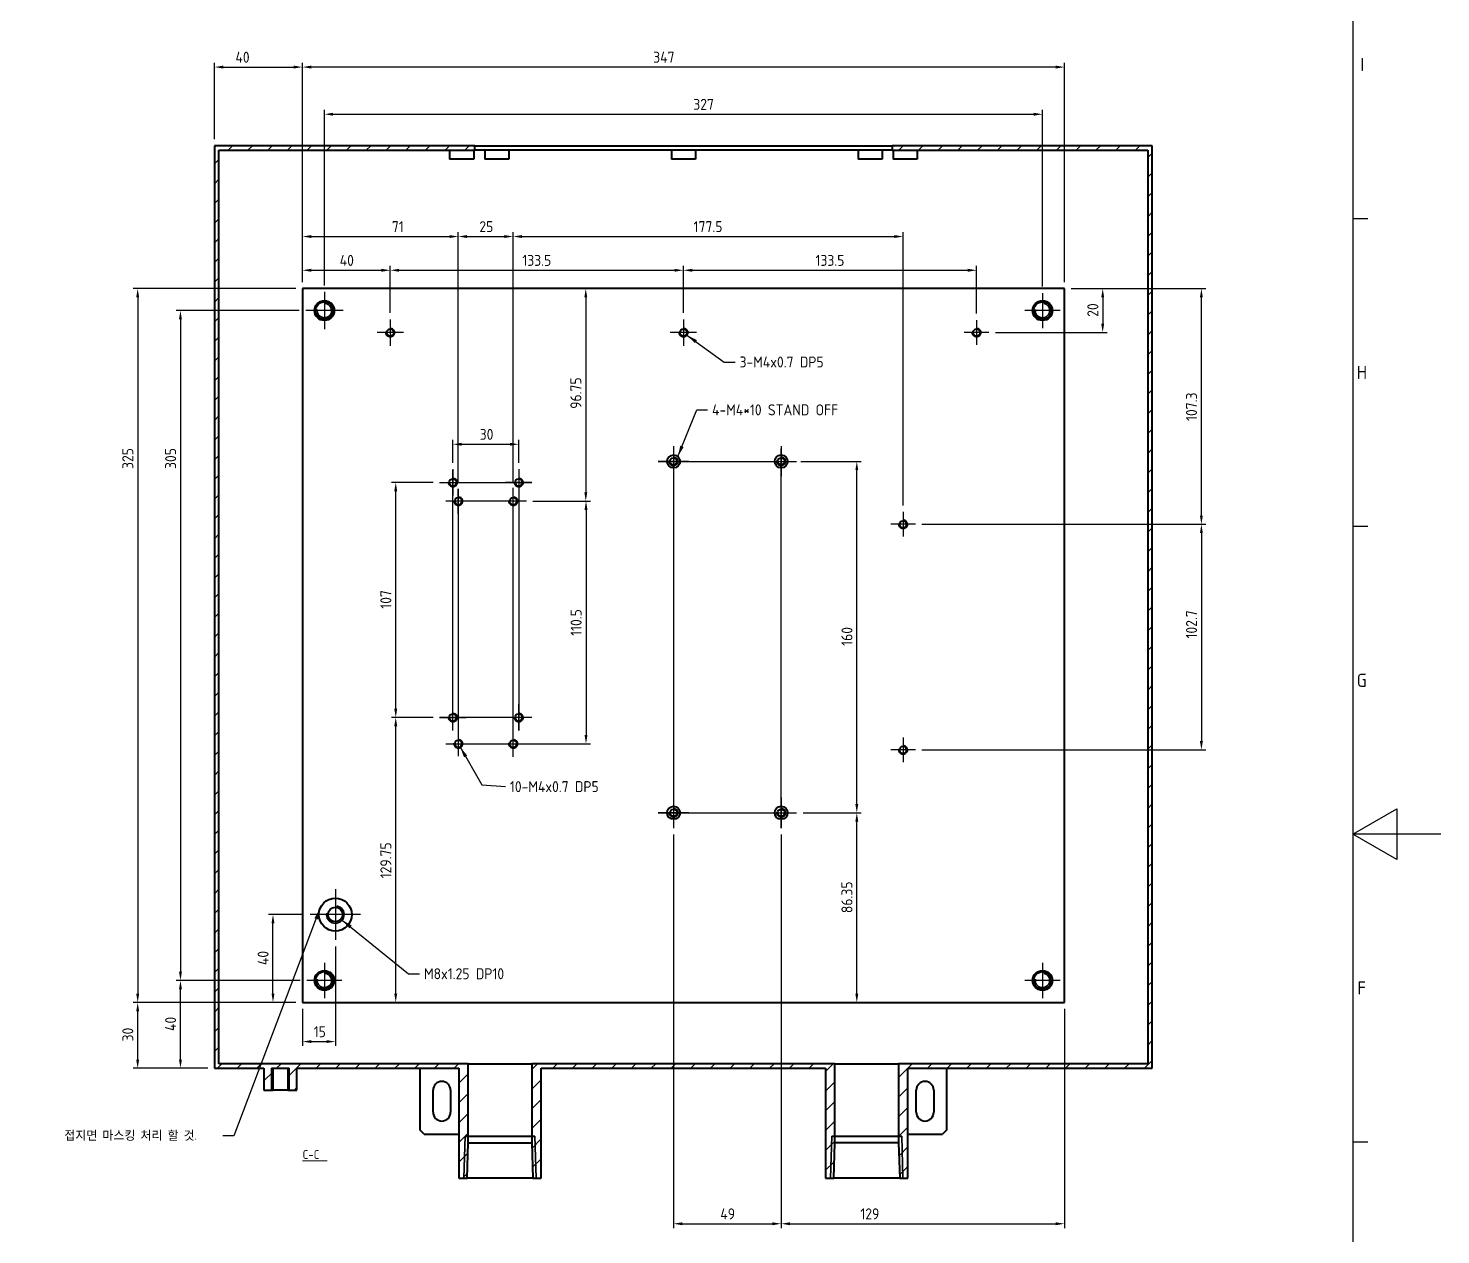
# Model space of a CAD drawing. Header units: millimetres. Extents: x 0 to 2378, y 0 to 1682.
# Drawn here: x 1735 to 2378, y 659 to 1208 of the extents above; entities that cross this region are included whole.
import ezdxf

# ---------------------------------------------------------------- set-up
doc = ezdxf.new("R2010")
doc.units = ezdxf.units.MM
doc.header["$LTSCALE"] = 2
doc.linetypes.add('CHAIN', pattern=[0.7087, 0.4724, -0.0591, 0.1181, -0.0591])
doc.layers.get('0').update_dxf_attribs({"color": 3, "lineweight": 25, "true_color": 0x00ff00})
for name, color, linetype, lineweight, true_color in [('가시적인 것(ISO)', 3, 'Continuous', 40, 0x00ff00), ('가시적인 좁은 것(ISO)', 3, 'Continuous', 35, 0x00ff00), ('기호(ISO)', 5, 'Continuous', 25, 0x0000ff), ('중심 표식(ISO)', 1, 'Continuous', 25, 0xff0000), ('중심선(ISO)', 1, 'Continuous', 25, 0xff0000), ('치수(ISO)', 2, 'Continuous', 25, 0xffff00)]:
    doc.layers.add(name, color=color, linetype=linetype, lineweight=lineweight, true_color=true_color)
doc.layers.add('경계(ISO)', color=7, linetype='Continuous', lineweight=25)
doc.layers.add('해치(ISO)', color=7, linetype='Continuous', lineweight=18)
doc.styles.add('문자 텍스트_PSTEK_POSCO', font='isocp.shx')
doc.styles.add('치수 텍스트_PSTEK_POSCO', font='isocp.shx')
doc.styles.add('텍스트 스타일512', font='isocp.shx')
doc.dimstyles.new('치수_PSTEK_POSCO', dxfattribs={"dimscale": 2, "dimtxt": 2.5, "dimasz": 2, "dimexe": 1, "dimexo": 1.5, "dimgap": 1, "dimtad": 1, "dimrnd": 1e-08, "dimdsep": 46, "dimtxsty": '치수 텍스트_PSTEK_POSCO', "dimcen": 0.09, "dimdle": 10, "dimclrd": 7, "dimclre": 7, "dimclrt": 2, "dimadec": 1, "dimazin": 2, "dimtfac": 1, "dimtmove": 0, "dimatfit": 3, "dimfxl": 1, "dimtolj": 1, "dimlwd": -1, "dimlwe": -1, "dimarcsym": 0})
doc.dimstyles.new('치수_PSTEK_POSCO$7', dxfattribs={"dimscale": 2, "dimtxt": 2.5, "dimasz": 2.5, "dimexe": 1, "dimexo": 1.5, "dimgap": 1, "dimtad": 1, "dimrnd": 1e-08, "dimdsep": 46, "dimtxsty": '치수 텍스트_PSTEK_POSCO', "dimcen": 0.09, "dimdle": 10, "dimclrd": 7, "dimclre": 7, "dimclrt": 2, "dimadec": 1, "dimazin": 2, "dimtfac": 1, "dimtmove": 0, "dimatfit": 3, "dimfxl": 1, "dimtolj": 1, "dimlwd": -1, "dimlwe": -1, "dimarcsym": 0})

# ---------------------------------------------------------------- blocks, each defined once
blk = doc.blocks.new('경계 Default Border')
at = {"layer": '경계(ISO)'}
for p, q in [((1169, 560.67), (1172.4, 560.67)), ((1169, 490.58), (1172.4, 490.58)), ((1169, 350.42), (1172.4, 350.42))]:
    blk.add_line(p, q, dxfattribs=at)
at = {"layer": '경계(ISO)', "flags": 128}
for points in [[(20, 20), (20, 821), (1169, 821), (1169, 20), (20, 20)], [(1189, 420.5), (1169, 420.5), (1179, 426.27), (1179, 414.73), (1169, 420.5)]]:
    blk.add_lwpolyline(points, dxfattribs=at)
at = {"layer": '경계(ISO)', "color": 2, "true_color": 0xffff00, "char_height": 3, "attachment_point": 7, "style": '문자 텍스트_PSTEK_POSCO'}
for s, insert in [('I', (1170.71, 594.21)), ('H', (1169.88, 524.12)), ('G', (1169.88, 454.01)), ('F', (1170.04, 383.96))]:
    blk.add_mtext(s, dxfattribs=dict(at, insert=insert))
blk = doc.blocks.new('*D28')
at = {"layer": 'Defpoints', "color": 0, "transparency": 16777216}
for p in [(1861.15, 1079.36), (1804.13, 774.36), (1861.65, 774.36)]:
    blk.add_point(p, dxfattribs=at)
at = {"layer": '치수(ISO)', "color": 7, "transparency": 16777216}
for p, q in [((1858.15, 1079.36), (1802.13, 1079.36)), ((1804.13, 1075.36), (1804.13, 778.36)), ((1858.65, 774.36), (1802.13, 774.36))]:
    blk.add_line(p, q, dxfattribs=at)
for points in [[(1803.46, 1075.36), (1804.79, 1075.36), (1804.13, 1079.36)], [(1803.46, 778.36), (1804.79, 778.36), (1804.13, 774.36)]]:
    blk.add_solid(points, dxfattribs=at)
at = {"layer": '치수(ISO)', "color": 2, "transparency": 16777216, "insert": (1799.63, 1007.26), "char_height": 5, "attachment_point": 4, "rotation": 90, "style": '치수 텍스트_PSTEK_POSCO'}
blk.add_mtext('\\A1;305', dxfattribs=at)
blk = doc.blocks.new('*D29')
at = {"layer": 'Defpoints', "color": 0, "transparency": 16777216}
for p in [(1859.65, 1089.36), (1784.65, 764.36), (1859.65, 764.36)]:
    blk.add_point(p, dxfattribs=at)
at = {"layer": '치수(ISO)', "color": 7, "transparency": 16777216}
for p, q in [((1856.65, 1089.36), (1782.65, 1089.36)), ((1784.65, 1085.36), (1784.65, 768.36)), ((1856.65, 764.36), (1782.65, 764.36))]:
    blk.add_line(p, q, dxfattribs=at)
for points in [[(1783.98, 1085.36), (1785.32, 1085.36), (1784.65, 1089.36)], [(1783.98, 768.36), (1785.32, 768.36), (1784.65, 764.36)]]:
    blk.add_solid(points, dxfattribs=at)
at = {"layer": '치수(ISO)', "color": 2, "transparency": 16777216, "insert": (1780.15, 1007.26), "char_height": 5, "attachment_point": 4, "rotation": 90, "style": '치수 텍스트_PSTEK_POSCO'}
blk.add_mtext('\\A1;325', dxfattribs=at)
blk = doc.blocks.new('*D30')
at = {"layer": 'Defpoints', "color": 0, "transparency": 16777216}
for p in [(1804.13, 774.36), (1861.65, 774.36), (1819.65, 734.36)]:
    blk.add_point(p, dxfattribs=at)
at = {"layer": '치수(ISO)', "color": 7, "transparency": 16777216}
for p, q in [((1858.65, 774.36), (1802.13, 774.36)), ((1804.13, 738.36), (1804.13, 770.36)), ((1816.65, 734.36), (1802.13, 734.36))]:
    blk.add_line(p, q, dxfattribs=at)
for points in [[(1803.46, 770.36), (1804.79, 770.36), (1804.13, 774.36)], [(1803.46, 738.36), (1804.79, 738.36), (1804.13, 734.36)]]:
    blk.add_solid(points, dxfattribs=at)
at = {"layer": '치수(ISO)', "color": 2, "transparency": 16777216, "insert": (1799.63, 751.36), "char_height": 5, "attachment_point": 4, "rotation": 90, "style": '치수 텍스트_PSTEK_POSCO'}
blk.add_mtext('\\A1;40', dxfattribs=at)
blk = doc.blocks.new('*D31')
at = {"layer": 'Defpoints', "color": 0, "transparency": 16777216}
for p in [(1784.65, 764.36), (1859.65, 764.36), (1819.65, 734.36)]:
    blk.add_point(p, dxfattribs=at)
at = {"layer": '치수(ISO)', "color": 7, "transparency": 16777216}
for p, q in [((1856.65, 764.36), (1782.65, 764.36)), ((1784.65, 738.36), (1784.65, 760.36)), ((1816.65, 734.36), (1782.65, 734.36))]:
    blk.add_line(p, q, dxfattribs=at)
for points in [[(1783.98, 760.36), (1785.32, 760.36), (1784.65, 764.36)], [(1783.98, 738.36), (1785.32, 738.36), (1784.65, 734.36)]]:
    blk.add_solid(points, dxfattribs=at)
at = {"layer": '치수(ISO)', "color": 2, "transparency": 16777216, "insert": (1780.15, 746.61), "char_height": 5, "attachment_point": 4, "rotation": 90, "style": '치수 텍스트_PSTEK_POSCO'}
blk.add_mtext('\\A1;30', dxfattribs=at)
blk = doc.blocks.new('*D32')
at = {"layer": 'Defpoints', "color": 0, "transparency": 16777216}
for p in [(2196.65, 1168.77), (1869.65, 1087.86), (2196.65, 1087.36)]:
    blk.add_point(p, dxfattribs=at)
at = {"layer": '치수(ISO)', "color": 7, "transparency": 16777216}
for p, q in [((1869.65, 1090.86), (1869.65, 1170.77)), ((2196.65, 1090.36), (2196.65, 1170.77)), ((1873.65, 1168.77), (2192.65, 1168.77))]:
    blk.add_line(p, q, dxfattribs=at)
for points in [[(1873.65, 1169.44), (1873.65, 1168.1), (1869.65, 1168.77)], [(2192.65, 1169.44), (2192.65, 1168.1), (2196.65, 1168.77)]]:
    blk.add_solid(points, dxfattribs=at)
at = {"layer": '치수(ISO)', "color": 2, "transparency": 16777216, "insert": (2037.65, 1173.27), "char_height": 5, "attachment_point": 4, "style": '치수 텍스트_PSTEK_POSCO'}
blk.add_mtext('\\A1;327', dxfattribs=at)
blk = doc.blocks.new('*D33')
at = {"layer": 'Defpoints', "color": 0, "transparency": 16777216}
for p in [(1859.65, 1190.24), (1859.65, 1089.36), (2206.65, 1089.36)]:
    blk.add_point(p, dxfattribs=at)
at = {"layer": '치수(ISO)', "color": 7, "transparency": 16777216}
for p, q in [((1859.65, 1092.36), (1859.65, 1192.24)), ((2202.65, 1190.24), (1863.65, 1190.24)), ((2206.65, 1092.36), (2206.65, 1192.24))]:
    blk.add_line(p, q, dxfattribs=at)
for points in [[(1863.65, 1190.91), (1863.65, 1189.58), (1859.65, 1190.24)], [(2202.65, 1190.91), (2202.65, 1189.58), (2206.65, 1190.24)]]:
    blk.add_solid(points, dxfattribs=at)
at = {"layer": '치수(ISO)', "color": 2, "transparency": 16777216, "insert": (2019.4, 1194.74), "char_height": 5, "attachment_point": 4, "style": '치수 텍스트_PSTEK_POSCO'}
blk.add_mtext('\\A1;347', dxfattribs=at)
blk = doc.blocks.new('*D34')
at = {"layer": 'Defpoints', "color": 0, "transparency": 16777216}
for p in [(1930.65, 1113.09), (1859.65, 1089.36), (1930.65, 998.23)]:
    blk.add_point(p, dxfattribs=at)
at = {"layer": '치수(ISO)', "color": 7, "transparency": 16777216}
for p, q in [((1859.65, 1092.36), (1859.65, 1115.09)), ((1863.65, 1113.09), (1926.65, 1113.09)), ((1930.65, 1001.23), (1930.65, 1115.09))]:
    blk.add_line(p, q, dxfattribs=at)
for points in [[(1863.65, 1113.76), (1863.65, 1112.42), (1859.65, 1113.09)], [(1926.65, 1113.76), (1926.65, 1112.42), (1930.65, 1113.09)]]:
    blk.add_solid(points, dxfattribs=at)
at = {"layer": '치수(ISO)', "color": 2, "transparency": 16777216, "insert": (1900.4, 1117.59), "char_height": 5, "attachment_point": 4, "style": '치수 텍스트_PSTEK_POSCO'}
blk.add_mtext('\\A1;71', dxfattribs=at)
blk = doc.blocks.new('*D35')
at = {"layer": 'Defpoints', "color": 0, "transparency": 16777216}
for p in [(1955.65, 1113.09), (1930.65, 998.23), (1955.65, 998.61)]:
    blk.add_point(p, dxfattribs=at)
at = {"layer": '치수(ISO)', "color": 7, "transparency": 16777216}
for p, q in [((1930.65, 1001.23), (1930.65, 1115.09)), ((1934.65, 1113.09), (1951.65, 1113.09)), ((1955.65, 1001.61), (1955.65, 1115.09))]:
    blk.add_line(p, q, dxfattribs=at)
for points in [[(1934.65, 1113.76), (1934.65, 1112.42), (1930.65, 1113.09)], [(1951.65, 1113.76), (1951.65, 1112.42), (1955.65, 1113.09)]]:
    blk.add_solid(points, dxfattribs=at)
at = {"layer": '치수(ISO)', "color": 2, "transparency": 16777216, "insert": (1940.23, 1117.59), "char_height": 5, "attachment_point": 4, "style": '치수 텍스트_PSTEK_POSCO'}
blk.add_mtext('\\A1;25', dxfattribs=at)
blk = doc.blocks.new('*D36')
at = {"layer": 'Defpoints', "color": 0, "transparency": 16777216}
for p in [(2034.26, 1089.36), (1961.65, 992.61), (1988.69, 992.61)]:
    blk.add_point(p, dxfattribs=at)
at = {"layer": '치수(ISO)', "color": 7, "transparency": 16777216}
for p, q in [((1988.69, 1085.36), (1988.69, 996.61)), ((1964.65, 992.61), (1990.69, 992.61))]:
    blk.add_line(p, q, dxfattribs=at)
for points in [[(1988.03, 1085.36), (1989.36, 1085.36), (1988.69, 1089.36)], [(1988.03, 996.61), (1989.36, 996.61), (1988.69, 992.61)]]:
    blk.add_solid(points, dxfattribs=at)
at = {"layer": '치수(ISO)', "color": 2, "transparency": 16777216, "insert": (1984.19, 1034.65), "char_height": 5, "attachment_point": 4, "rotation": 90, "style": '치수 텍스트_PSTEK_POSCO'}
blk.add_mtext('\\A1;96.75', dxfattribs=at)
blk = doc.blocks.new('*D37')
at = {"layer": 'Defpoints', "color": 0, "transparency": 16777216}
for p in [(1961.65, 992.61), (1955.65, 882.11), (1988.79, 882.11)]:
    blk.add_point(p, dxfattribs=at)
at = {"layer": '치수(ISO)', "color": 7, "transparency": 16777216}
for p, q in [((1964.65, 992.61), (1990.79, 992.61)), ((1988.79, 988.61), (1988.79, 886.11)), ((1958.65, 882.11), (1990.79, 882.11))]:
    blk.add_line(p, q, dxfattribs=at)
for points in [[(1988.12, 988.61), (1989.46, 988.61), (1988.79, 992.61)], [(1988.12, 886.11), (1989.46, 886.11), (1988.79, 882.11)]]:
    blk.add_solid(points, dxfattribs=at)
at = {"layer": '치수(ISO)', "color": 2, "transparency": 16777216, "insert": (1984.29, 931.26), "char_height": 5, "attachment_point": 4, "rotation": 90, "style": '치수 텍스트_PSTEK_POSCO'}
blk.add_mtext('\\A1;110.5', dxfattribs=at)
blk = doc.blocks.new('*D38')
at = {"layer": 'Defpoints', "color": 0, "transparency": 16777216}
for p in [(2138.77, 982.06), (2138.77, 879.36), (2269.01, 879.36)]:
    blk.add_point(p, dxfattribs=at)
at = {"layer": '치수(ISO)', "color": 7, "transparency": 16777216}
for p, q in [((2141.77, 982.06), (2271.01, 982.06)), ((2269.01, 978.06), (2269.01, 883.36)), ((2141.77, 879.36), (2271.01, 879.36))]:
    blk.add_line(p, q, dxfattribs=at)
for points in [[(2268.34, 978.06), (2269.68, 978.06), (2269.01, 982.06)], [(2268.34, 883.36), (2269.68, 883.36), (2269.01, 879.36)]]:
    blk.add_solid(points, dxfattribs=at)
at = {"layer": '치수(ISO)', "color": 2, "transparency": 16777216, "insert": (2264.51, 930.06), "char_height": 5, "attachment_point": 4, "rotation": 90, "style": '치수 텍스트_PSTEK_POSCO'}
blk.add_mtext('\\A1;102.7', dxfattribs=at)
blk = doc.blocks.new('*D39')
at = {"layer": 'Defpoints', "color": 0, "transparency": 16777216}
for p in [(2206.65, 1089.36), (2269.01, 1089.36), (2138.77, 982.06)]:
    blk.add_point(p, dxfattribs=at)
at = {"layer": '치수(ISO)', "color": 7, "transparency": 16777216}
for p, q in [((2209.65, 1089.36), (2271.01, 1089.36)), ((2269.01, 986.06), (2269.01, 1085.36)), ((2141.77, 982.06), (2271.01, 982.06))]:
    blk.add_line(p, q, dxfattribs=at)
for points in [[(2268.34, 1085.36), (2269.68, 1085.36), (2269.01, 1089.36)], [(2268.34, 986.06), (2269.68, 986.06), (2269.01, 982.06)]]:
    blk.add_solid(points, dxfattribs=at)
at = {"layer": '치수(ISO)', "color": 2, "transparency": 16777216, "insert": (2264.51, 1029.11), "char_height": 5, "attachment_point": 4, "rotation": 90, "style": '치수 텍스트_PSTEK_POSCO'}
blk.add_mtext('\\A1;107.3', dxfattribs=at)
blk = doc.blocks.new('*D40')
at = {"layer": 'Defpoints', "color": 0, "transparency": 16777216}
for p in [(2133.15, 1113.09), (1955.65, 998.61), (2133.15, 987.68)]:
    blk.add_point(p, dxfattribs=at)
at = {"layer": '치수(ISO)', "color": 7, "transparency": 16777216}
for p, q in [((1955.65, 1001.61), (1955.65, 1115.09)), ((1959.65, 1113.09), (2129.15, 1113.09)), ((2133.15, 990.68), (2133.15, 1115.09))]:
    blk.add_line(p, q, dxfattribs=at)
for points in [[(1959.65, 1113.76), (1959.65, 1112.42), (1955.65, 1113.09)], [(2129.15, 1113.76), (2129.15, 1112.42), (2133.15, 1113.09)]]:
    blk.add_solid(points, dxfattribs=at)
at = {"layer": '치수(ISO)', "color": 2, "transparency": 16777216, "insert": (2037.8, 1117.59), "char_height": 5, "attachment_point": 4, "style": '치수 텍스트_PSTEK_POSCO'}
blk.add_mtext('\\A1;177.5', dxfattribs=at)
blk = doc.blocks.new('*D41')
at = {"layer": 'Defpoints', "color": 0, "transparency": 16777216}
for p in [(1859.65, 1190.24), (1819.65, 1154.36), (1859.65, 1089.36)]:
    blk.add_point(p, dxfattribs=at)
at = {"layer": '치수(ISO)', "color": 7, "transparency": 16777216}
for p, q in [((1819.65, 1157.36), (1819.65, 1192.24)), ((1823.65, 1190.24), (1855.65, 1190.24)), ((1859.65, 1092.36), (1859.65, 1192.24))]:
    blk.add_line(p, q, dxfattribs=at)
for points in [[(1823.65, 1190.91), (1823.65, 1189.58), (1819.65, 1190.24)], [(1855.65, 1190.91), (1855.65, 1189.58), (1859.65, 1190.24)]]:
    blk.add_solid(points, dxfattribs=at)
at = {"layer": '치수(ISO)', "color": 2, "transparency": 16777216, "insert": (1829.15, 1194.74), "char_height": 5, "attachment_point": 4, "style": '치수 텍스트_PSTEK_POSCO'}
blk.add_mtext('\\A1;40', dxfattribs=at)
blk = doc.blocks.new('*D75')
at = {"layer": 'Defpoints', "color": 0, "transparency": 16777216}
for p in [(2028.65, 843.76), (2077.65, 843.76), (2077.65, 663.57)]:
    blk.add_point(p, dxfattribs=at)
at = {"layer": '치수(ISO)', "color": 7, "transparency": 16777216}
for p, q in [((2028.65, 840.76), (2028.65, 661.57)), ((2077.65, 840.76), (2077.65, 661.57)), ((2032.65, 663.57), (2073.65, 663.57))]:
    blk.add_line(p, q, dxfattribs=at)
for points in [[(2032.65, 664.24), (2032.65, 662.91), (2028.65, 663.57)], [(2073.65, 664.24), (2073.65, 662.91), (2077.65, 663.57)]]:
    blk.add_solid(points, dxfattribs=at)
at = {"layer": '치수(ISO)', "color": 2, "transparency": 16777216, "insert": (2049.97, 668.07), "char_height": 5, "attachment_point": 4, "style": '치수 텍스트_PSTEK_POSCO'}
blk.add_mtext('\\A1;49', dxfattribs=at)
blk = doc.blocks.new('*D76')
at = {"layer": 'Defpoints', "color": 0, "transparency": 16777216}
for p in [(2077.65, 843.76), (2206.65, 764.36), (2206.65, 663.57)]:
    blk.add_point(p, dxfattribs=at)
at = {"layer": '치수(ISO)', "color": 7, "transparency": 16777216}
for p, q in [((2077.65, 840.76), (2077.65, 661.57)), ((2206.65, 761.36), (2206.65, 661.57)), ((2081.65, 663.57), (2202.65, 663.57))]:
    blk.add_line(p, q, dxfattribs=at)
for points in [[(2081.65, 664.24), (2081.65, 662.91), (2077.65, 663.57)], [(2202.65, 664.24), (2202.65, 662.91), (2206.65, 663.57)]]:
    blk.add_solid(points, dxfattribs=at)
at = {"layer": '치수(ISO)', "color": 2, "transparency": 16777216, "insert": (2113.72, 668.07), "char_height": 5, "attachment_point": 4, "style": '치수 텍스트_PSTEK_POSCO'}
blk.add_mtext('\\A1;129', dxfattribs=at)
blk = doc.blocks.new('*D77')
at = {"layer": 'Defpoints', "color": 0, "transparency": 16777216}
for p in [(2084.6, 850.71), (2112.1, 850.71), (2128.15, 764.36)]:
    blk.add_point(p, dxfattribs=at)
at = {"layer": '치수(ISO)', "color": 7, "transparency": 16777216}
for p, q in [((2087.6, 850.71), (2114.1, 850.71)), ((2112.1, 768.36), (2112.1, 846.71))]:
    blk.add_line(p, q, dxfattribs=at)
for points in [[(2111.44, 846.71), (2112.77, 846.71), (2112.1, 850.71)], [(2111.44, 768.36), (2112.77, 768.36), (2112.1, 764.36)]]:
    blk.add_solid(points, dxfattribs=at)
at = {"layer": '치수(ISO)', "color": 2, "transparency": 16777216, "insert": (2107.6, 805.01), "char_height": 5, "attachment_point": 4, "rotation": 90, "style": '치수 텍스트_PSTEK_POSCO'}
blk.add_mtext('\\A1;86.35', dxfattribs=at)
blk = doc.blocks.new('*D78')
at = {"layer": 'Defpoints', "color": 0, "transparency": 16777216}
for p in [(2083.65, 1010.71), (2112.1, 1010.71), (2084.6, 850.71)]:
    blk.add_point(p, dxfattribs=at)
at = {"layer": '치수(ISO)', "color": 7, "transparency": 16777216}
for p, q in [((2086.65, 1010.71), (2114.1, 1010.71)), ((2112.1, 854.71), (2112.1, 1006.71)), ((2087.6, 850.71), (2114.1, 850.71))]:
    blk.add_line(p, q, dxfattribs=at)
for points in [[(2111.44, 1006.71), (2112.77, 1006.71), (2112.1, 1010.71)], [(2111.44, 854.71), (2112.77, 854.71), (2112.1, 850.71)]]:
    blk.add_solid(points, dxfattribs=at)
at = {"layer": '치수(ISO)', "color": 2, "transparency": 16777216, "insert": (2107.6, 926.71), "char_height": 5, "attachment_point": 4, "rotation": 90, "style": '치수 텍스트_PSTEK_POSCO'}
blk.add_mtext('\\A1;160', dxfattribs=at)
blk = doc.blocks.new('*D168')
at = {"layer": 'Defpoints', "color": 0, "transparency": 16777216}
for p in [(1899.65, 1097.73), (1859.65, 1089.36), (1899.65, 1075.36)]:
    blk.add_point(p, dxfattribs=at)
at = {"layer": '치수(ISO)', "color": 7, "transparency": 16777216}
for p, q in [((1859.65, 1092.36), (1859.65, 1099.73)), ((1863.65, 1097.73), (1895.65, 1097.73)), ((1899.65, 1078.36), (1899.65, 1099.73))]:
    blk.add_line(p, q, dxfattribs=at)
for points in [[(1863.65, 1098.39), (1863.65, 1097.06), (1859.65, 1097.73)], [(1895.65, 1098.39), (1895.65, 1097.06), (1899.65, 1097.73)]]:
    blk.add_solid(points, dxfattribs=at)
at = {"layer": '치수(ISO)', "color": 2, "transparency": 16777216, "insert": (1876.65, 1102.23), "char_height": 5, "attachment_point": 4, "style": '치수 텍스트_PSTEK_POSCO'}
blk.add_mtext('\\A1;40', dxfattribs=at)
blk = doc.blocks.new('*D169')
at = {"layer": 'Defpoints', "color": 0, "transparency": 16777216}
for p in [(2033.15, 1097.73), (1899.65, 1075.36), (2033.15, 1075.36)]:
    blk.add_point(p, dxfattribs=at)
at = {"layer": '치수(ISO)', "color": 7, "transparency": 16777216}
for p, q in [((1899.65, 1078.36), (1899.65, 1099.73)), ((1903.65, 1097.73), (2029.15, 1097.73)), ((2033.15, 1078.36), (2033.15, 1099.73))]:
    blk.add_line(p, q, dxfattribs=at)
for points in [[(1903.65, 1098.39), (1903.65, 1097.06), (1899.65, 1097.73)], [(2029.15, 1098.39), (2029.15, 1097.06), (2033.15, 1097.73)]]:
    blk.add_solid(points, dxfattribs=at)
at = {"layer": '치수(ISO)', "color": 2, "transparency": 16777216, "insert": (1959.8, 1102.23), "char_height": 5, "attachment_point": 4, "style": '치수 텍스트_PSTEK_POSCO'}
blk.add_mtext('\\A1;133.5', dxfattribs=at)
blk = doc.blocks.new('*D170')
at = {"layer": 'Defpoints', "color": 0, "transparency": 16777216}
for p in [(2166.65, 1097.73), (2033.15, 1075.36), (2166.65, 1074.98)]:
    blk.add_point(p, dxfattribs=at)
at = {"layer": '치수(ISO)', "color": 7, "transparency": 16777216}
for p, q in [((2033.15, 1078.36), (2033.15, 1099.73)), ((2037.15, 1097.73), (2162.65, 1097.73)), ((2166.65, 1077.98), (2166.65, 1099.73))]:
    blk.add_line(p, q, dxfattribs=at)
for points in [[(2037.15, 1098.39), (2037.15, 1097.06), (2033.15, 1097.73)], [(2162.65, 1098.39), (2162.65, 1097.06), (2166.65, 1097.73)]]:
    blk.add_solid(points, dxfattribs=at)
at = {"layer": '치수(ISO)', "color": 2, "transparency": 16777216, "insert": (2093.3, 1102.23), "char_height": 5, "attachment_point": 4, "style": '치수 텍스트_PSTEK_POSCO'}
blk.add_mtext('\\A1;133.5', dxfattribs=at)
blk = doc.blocks.new('*D171')
at = {"layer": 'Defpoints', "color": 0, "transparency": 16777216}
for p in [(2206.65, 1089.36), (2172.27, 1069.36), (2224.07, 1069.36)]:
    blk.add_point(p, dxfattribs=at)
at = {"layer": '치수(ISO)', "color": 7, "transparency": 16777216}
for p, q in [((2209.65, 1089.36), (2226.07, 1089.36)), ((2224.07, 1085.36), (2224.07, 1073.36)), ((2175.27, 1069.36), (2226.07, 1069.36))]:
    blk.add_line(p, q, dxfattribs=at)
for points in [[(2223.4, 1085.36), (2224.73, 1085.36), (2224.07, 1089.36)], [(2223.4, 1073.36), (2224.73, 1073.36), (2224.07, 1069.36)]]:
    blk.add_solid(points, dxfattribs=at)
at = {"layer": '치수(ISO)', "color": 2, "transparency": 16777216, "insert": (2219.57, 1076.54), "char_height": 5, "attachment_point": 4, "rotation": 90, "style": '치수 텍스트_PSTEK_POSCO'}
blk.add_mtext('\\A1;20', dxfattribs=at)
blk = doc.blocks.new('*D175')
at = {"layer": 'Defpoints', "color": 0, "transparency": 16777216}
for p in [(1902.15, 894.11), (1922.15, 894.11), (1902.15, 764.36)]:
    blk.add_point(p, dxfattribs=at)
at = {"layer": '치수(ISO)', "color": 7, "transparency": 16777216}
for p, q in [((1919.15, 894.11), (1900.15, 894.11)), ((1902.15, 768.36), (1902.15, 890.11))]:
    blk.add_line(p, q, dxfattribs=at)
for points in [[(1901.48, 890.11), (1902.82, 890.11), (1902.15, 894.11)], [(1901.48, 768.36), (1902.82, 768.36), (1902.15, 764.36)]]:
    blk.add_solid(points, dxfattribs=at)
at = {"layer": '치수(ISO)', "color": 2, "transparency": 16777216, "insert": (1897.65, 820.87), "char_height": 5, "attachment_point": 4, "rotation": 90, "style": '치수 텍스트_PSTEK_POSCO'}
blk.add_mtext('\\A1;129.75', dxfattribs=at)
blk = doc.blocks.new('*D176')
at = {"layer": 'Defpoints', "color": 0, "transparency": 16777216}
for p in [(1902.15, 1001.11), (1922.15, 1001.11), (1922.15, 894.11)]:
    blk.add_point(p, dxfattribs=at)
at = {"layer": '치수(ISO)', "color": 7, "transparency": 16777216}
for p, q in [((1919.15, 1001.11), (1900.15, 1001.11)), ((1902.15, 898.11), (1902.15, 997.11)), ((1919.15, 894.11), (1900.15, 894.11))]:
    blk.add_line(p, q, dxfattribs=at)
for points in [[(1901.48, 997.11), (1902.82, 997.11), (1902.15, 1001.11)], [(1901.48, 898.11), (1902.82, 898.11), (1902.15, 894.11)]]:
    blk.add_solid(points, dxfattribs=at)
at = {"layer": '치수(ISO)', "color": 2, "transparency": 16777216, "insert": (1897.65, 943.61), "char_height": 5, "attachment_point": 4, "rotation": 90, "style": '치수 텍스트_PSTEK_POSCO'}
blk.add_mtext('\\A1;107', dxfattribs=at)
blk = doc.blocks.new('*D177')
at = {"layer": 'Defpoints', "color": 0, "transparency": 16777216}
for p in [(1958.15, 1018.51), (1928.15, 1007.11), (1958.15, 1007.11)]:
    blk.add_point(p, dxfattribs=at)
at = {"layer": '치수(ISO)', "color": 7, "transparency": 16777216}
for p, q in [((1928.15, 1010.11), (1928.15, 1020.51)), ((1932.15, 1018.51), (1954.15, 1018.51)), ((1958.15, 1010.11), (1958.15, 1020.51))]:
    blk.add_line(p, q, dxfattribs=at)
for points in [[(1932.15, 1019.17), (1932.15, 1017.84), (1928.15, 1018.51)], [(1954.15, 1019.17), (1954.15, 1017.84), (1958.15, 1018.51)]]:
    blk.add_solid(points, dxfattribs=at)
at = {"layer": '치수(ISO)', "color": 2, "transparency": 16777216, "insert": (1940.4, 1023.01), "char_height": 5, "attachment_point": 4, "style": '치수 텍스트_PSTEK_POSCO'}
blk.add_mtext('\\A1;30', dxfattribs=at)
blk = doc.blocks.new('*D182')
at = {"layer": 'Defpoints', "color": 0, "transparency": 16777216}
for p in [(1846.26, 804.36), (1863.15, 804.36), (1859.65, 764.36)]:
    blk.add_point(p, dxfattribs=at)
at = {"layer": '치수(ISO)', "color": 7, "transparency": 16777216}
for p, q in [((1860.15, 804.36), (1844.26, 804.36)), ((1846.26, 768.36), (1846.26, 800.36)), ((1856.65, 764.36), (1844.26, 764.36))]:
    blk.add_line(p, q, dxfattribs=at)
for points in [[(1845.59, 800.36), (1846.93, 800.36), (1846.26, 804.36)], [(1845.59, 768.36), (1846.93, 768.36), (1846.26, 764.36)]]:
    blk.add_solid(points, dxfattribs=at)
at = {"layer": '치수(ISO)', "color": 2, "transparency": 16777216, "insert": (1841.76, 781.36), "char_height": 5, "attachment_point": 4, "rotation": 90, "style": '치수 텍스트_PSTEK_POSCO'}
blk.add_mtext('\\A1;40', dxfattribs=at)
blk = doc.blocks.new('*D183')
at = {"layer": 'Defpoints', "color": 0, "transparency": 16777216}
for p in [(1874.65, 792.86), (1859.65, 764.36), (1874.65, 746.52)]:
    blk.add_point(p, dxfattribs=at)
at = {"layer": '치수(ISO)', "color": 7, "transparency": 16777216}
for p, q in [((1874.65, 789.86), (1874.65, 744.52)), ((1859.65, 761.36), (1859.65, 744.52)), ((1863.65, 746.52), (1870.65, 746.52))]:
    blk.add_line(p, q, dxfattribs=at)
for points in [[(1863.65, 747.19), (1863.65, 745.86), (1859.65, 746.52)], [(1870.65, 747.19), (1870.65, 745.86), (1874.65, 746.52)]]:
    blk.add_solid(points, dxfattribs=at)
at = {"layer": '치수(ISO)', "color": 2, "transparency": 16777216, "insert": (1864.8, 751.02), "char_height": 5, "attachment_point": 4, "style": '치수 텍스트_PSTEK_POSCO'}
blk.add_mtext('\\A1;15', dxfattribs=at)

msp = doc.modelspace()

# ---------------------------------------------------------------- hatches: boundary and pattern name
at = {"layer": '해치(ISO)'}
h = msp.add_hatch(dxfattribs=at)
h.set_pattern_fill('ANSI31', color=256, scale=50.8, style=0)
h.set_pattern_definition([(45, (0, 0), (-4.490128, 4.490128), [])])
h.paths.add_polyline_path([(2131.1509, 736.3587), (2131.1509, 700.4507), (2131.6538, 684.3587), (2135.4009, 684.3587), (2135.4009, 734.3587), (2246.6509, 734.3587), (2246.6509, 1154.3587), (2128.1509, 1154.3587), (2128.1509, 1152.3587), (2244.6509, 1152.3587), (2244.6509, 736.3587)])
h.paths.add_polyline_path([(2102.1509, 700.4507), (2102.1509, 736.3587), (1964.1509, 736.3587), (1964.1509, 700.4507), (1964.6538, 684.3587), (1968.4009, 684.3587), (1968.4009, 734.3587), (2097.9009, 734.3587), (2097.9009, 684.3587), (2101.648, 684.3587)])
h.paths.add_polyline_path([(1821.6509, 736.3587), (1821.6509, 1152.3587), (1938.1509, 1152.3587), (1938.1509, 1154.3587), (1819.6509, 1154.3587), (1819.6509, 734.3587), (1842.1509, 734.3587), (1842.1509, 724.3587), (1846.3274, 724.3587), (1846.3274, 734.3587), (1852.9744, 734.3587), (1852.9744, 724.3587), (1857.1509, 724.3587), (1857.1509, 734.3587), (1930.9009, 734.3587), (1930.9009, 684.3587), (1934.648, 684.3587), (1935.1509, 700.4507), (1935.1509, 736.3587)])

# ---------------------------------------------------------------- linework, layer by layer
at = {"layer": '가시적인 것(ISO)'}
for p, q in [((1938.1509, 1154.3587), (1819.6509, 1154.3587)), ((1819.6509, 1154.3587), (1819.6509, 734.3587)), ((1821.6509, 736.3587), (1821.6509, 1152.3587)), ((1821.6509, 1152.3587), (1938.1509, 1152.3587)), ((1926.6509, 1152.3587), (1926.6509, 1148.3587)), ((1937.6509, 1152.3587), (1937.6509, 1148.3587)), ((1938.1509, 1152.3587), (1938.1509, 1154.3587)), ((1938.1509, 1154.3587), (2128.1509, 1154.3587)), ((2128.1509, 1152.3587), (1938.1509, 1152.3587)), ((1942.6509, 1152.3587), (1942.6509, 1148.3587)), ((1953.6509, 1152.3587), (1953.6509, 1148.3587)), ((2027.6509, 1152.3587), (2027.6509, 1148.3587)), ((2038.6509, 1152.3587), (2038.6509, 1148.3587)), ((2112.6509, 1152.3587), (2112.6509, 1148.3587)), ((2123.6509, 1152.3587), (2123.6509, 1148.3587)), ((2246.6509, 1154.3587), (2128.1509, 1154.3587)), ((2128.1509, 1154.3587), (2128.1509, 1152.3587)), ((2128.1509, 1152.3587), (2244.6509, 1152.3587)), ((2128.6509, 1152.3587), (2128.6509, 1148.3587)), ((2139.6509, 1152.3587), (2139.6509, 1148.3587)), ((2244.6509, 1152.3587), (2244.6509, 736.3587)), ((2246.6509, 734.3587), (2246.6509, 1154.3587)), ((1937.6509, 1148.3587), (1926.6509, 1148.3587)), ((1953.6509, 1148.3587), (1942.6509, 1148.3587)), ((2038.6509, 1148.3587), (2027.6509, 1148.3587)), ((2123.6509, 1148.3587), (2112.6509, 1148.3587)), ((2139.6509, 1148.3587), (2128.6509, 1148.3587)), ((1859.6509, 1089.3587), (1859.6509, 764.3587)), ((2206.6509, 1089.3587), (1859.6509, 1089.3587)), ((2206.6509, 764.3587), (2206.6509, 1089.3587)), ((1859.6509, 764.3587), (2206.6509, 764.3587)), ((1819.6509, 734.3587), (1842.1509, 734.3587)), ((1935.1509, 736.3587), (1821.6509, 736.3587)), ((1842.1509, 734.3587), (1842.1509, 724.3587)), ((1845.6509, 734.3587), (1853.6509, 734.3587)), ((1846.3274, 724.3587), (1846.3274, 734.3587)), ((1846.3274, 734.3587), (1852.9744, 734.3587)), ((1852.9744, 734.3587), (1852.9744, 724.3587)), ((1857.1509, 724.3587), (1857.1509, 734.3587)), ((1857.1509, 734.3587), (1930.9009, 734.3587)), ((1913.1509, 734.3587), (1913.1509, 731.3587)), ((1930.9009, 734.3587), (1930.9009, 684.3587)), ((1935.1509, 700.4507), (1935.1509, 736.3587)), ((1935.1509, 736.3587), (1964.1509, 736.3587)), ((2102.1509, 736.3587), (1964.1509, 736.3587)), ((1964.1509, 736.3587), (1964.1509, 700.4507)), ((1968.4009, 684.3587), (1968.4009, 734.3587)), ((1968.4009, 734.3587), (2097.9009, 734.3587)), ((2097.9009, 734.3587), (2097.9009, 684.3587)), ((2102.1509, 700.4507), (2102.1509, 736.3587)), ((2102.1509, 736.3587), (2131.1509, 736.3587)), ((2131.1509, 736.3587), (2131.1509, 700.4507)), ((2244.6509, 736.3587), (2131.1509, 736.3587)), ((2135.4009, 684.3587), (2135.4009, 734.3587)), ((2135.4009, 734.3587), (2246.6509, 734.3587)), ((2153.1509, 731.3587), (2153.1509, 734.3587)), ((1913.1509, 731.3587), (1913.1509, 706.3587)), ((2153.1509, 706.3587), (2153.1509, 731.3587)), ((1842.1509, 724.3587), (1846.3274, 724.3587)), ((1852.9744, 724.3587), (1846.3274, 724.3587)), ((1852.9744, 724.3587), (1857.1509, 724.3587)), ((1919.1509, 714.3587), (1919.1509, 724.3587)), ((1927.1509, 724.3587), (1927.1509, 714.3587)), ((2139.1509, 714.3587), (2139.1509, 724.3587)), ((2147.1509, 724.3587), (2147.1509, 714.3587)), ((1915.1509, 704.3587), (1913.1509, 706.3587)), ((1915.1509, 704.3587), (1930.9009, 704.3587)), ((1933.7652, 703.4587), (1965.5366, 703.4587)), ((2100.7652, 703.4587), (2132.5366, 703.4587)), ((2135.4009, 704.3587), (2151.1509, 704.3587)), ((2153.1509, 706.3587), (2151.1509, 704.3587)), ((1934.648, 684.3587), (1935.1509, 700.4507)), ((1935.1509, 700.4507), (1964.1509, 700.4507)), ((1964.1509, 700.4507), (1964.6538, 684.3587)), ((2101.648, 684.3587), (2102.1509, 700.4507)), ((2131.1509, 700.4507), (2102.1509, 700.4507)), ((2131.1509, 700.4507), (2131.6538, 684.3587)), ((1930.9009, 684.3587), (1934.648, 684.3587)), ((1964.6538, 684.3587), (1934.648, 684.3587)), ((1964.6538, 684.3587), (1968.4009, 684.3587)), ((2097.9009, 684.3587), (2101.648, 684.3587)), ((2131.6538, 684.3587), (2101.648, 684.3587)), ((2131.6538, 684.3587), (2135.4009, 684.3587))]:
    msp.add_line(p, q, dxfattribs=at)
for centre, radius in [((1869.6509, 1079.3587), 4.5), ((1869.6509, 1079.3587), 4), ((2196.6509, 1079.3587), 4.5), ((2196.6509, 1079.3587), 4), ((1899.6509, 1069.3587), 1.621), ((2033.1509, 1069.3587), 1.621), ((2166.6509, 1069.3587), 1.621), ((2028.6509, 1010.7087), 2.95), ((2028.6509, 1010.7087), 1.621), ((2077.6509, 1010.7087), 2.95), ((2077.6509, 1010.7087), 1.621), ((1928.1509, 1001.1087), 1.621), ((1958.1509, 1001.1087), 1.621), ((1930.6509, 992.6087), 1.621), ((1955.6509, 992.6087), 1.621), ((2133.1509, 982.0587), 1.621), ((1928.1509, 894.1087), 1.621), ((1958.1509, 894.1087), 1.621), ((1930.6509, 882.1087), 1.621), ((1955.6509, 882.1087), 1.621), ((2133.1509, 879.3587), 1.621), ((2028.6509, 850.7087), 2.95), ((2028.6509, 850.7087), 1.621), ((2077.6509, 850.7087), 2.95), ((2077.6509, 850.7087), 1.621), ((1874.6509, 804.3587), 7.5), ((1874.6509, 804.3587), 3.3235), ((1869.6509, 774.3587), 4.5), ((1869.6509, 774.3587), 4), ((2196.6509, 774.3587), 4.5), ((2196.6509, 774.3587), 4)]:
    msp.add_circle(centre, radius, dxfattribs=at)
for centre, start, end in [((1923.1509, 724.3587), 0, 180), ((2143.1509, 724.3587), 0, 180), ((1923.1509, 714.3587), 180, 0), ((2143.1509, 714.3587), 180, 0)]:
    msp.add_arc(centre, 4, start, end, dxfattribs=at)
at = {"layer": '가시적인 좁은 것(ISO)'}
for p, q in [((1845.6509, 734.3587), (1845.6509, 724.3587)), ((1853.6509, 724.3587), (1853.6509, 734.3587)), ((1933.7652, 703.4587), (1933.1683, 684.3587)), ((1966.1335, 684.3587), (1965.5366, 703.4587)), ((2100.7652, 703.4587), (2100.1683, 684.3587)), ((2133.1335, 684.3587), (2132.5366, 703.4587))]:
    msp.add_line(p, q, dxfattribs=at)
for centre, radius in [((1869.6509, 1079.3587), 3.256), ((2196.6509, 1079.3587), 3.256), ((1899.6509, 1069.3587), 2), ((2033.1509, 1069.3587), 2), ((2166.6509, 1069.3587), 2), ((2028.6509, 1010.7087), 2), ((2077.6509, 1010.7087), 2), ((1928.1509, 1001.1087), 2), ((1958.1509, 1001.1087), 2), ((1930.6509, 992.6087), 2), ((1955.6509, 992.6087), 2), ((2133.1509, 982.0587), 2), ((1928.1509, 894.1087), 2), ((1958.1509, 894.1087), 2), ((1930.6509, 882.1087), 2), ((1955.6509, 882.1087), 2), ((2133.1509, 879.3587), 2), ((2028.6509, 850.7087), 2), ((2077.6509, 850.7087), 2), ((1874.6509, 804.3587), 4), ((1869.6509, 774.3587), 3.256), ((2196.6509, 774.3587), 3.256)]:
    msp.add_arc(centre, radius, 170, 80, dxfattribs=at)
at = {"layer": '기호(ISO)', "color": 7, "lineweight": 18}
msp.add_line((1859.7541, 692.2219), (1870.8721, 692.2219), dxfattribs=at)
at = {"layer": '중심 표식(ISO)', "linetype": 'CHAIN'}
for p, q in [((1869.6509, 1087.8587), (1869.6509, 1070.8587)), ((2196.6509, 1087.3587), (2196.6509, 1071.3587)), ((1878.1509, 1079.3587), (1861.1509, 1079.3587)), ((1899.6509, 1075.3587), (1899.6509, 1063.3587)), ((2033.1509, 1075.3587), (2033.1509, 1063.3587)), ((2166.6509, 1074.9797), (2166.6509, 1063.7377)), ((2204.6509, 1079.3587), (2188.6509, 1079.3587)), ((1905.6509, 1069.3587), (1893.6509, 1069.3587)), ((2039.1509, 1069.3587), (2027.1509, 1069.3587)), ((2172.2719, 1069.3587), (2161.0299, 1069.3587)), ((2028.6509, 1017.6587), (2028.6509, 1003.7587)), ((2077.6509, 1017.6587), (2077.6509, 1003.7587)), ((2035.6009, 1010.7087), (2021.7009, 1010.7087)), ((2071.6509, 1010.7087), (2083.6509, 1010.7087)), ((1928.1509, 1007.1087), (1928.1509, 995.1087)), ((1958.1509, 1007.1087), (1958.1509, 995.1087)), ((1922.5299, 1001.1087), (1933.7719, 1001.1087)), ((1930.6509, 986.9877), (1930.6509, 998.2297)), ((1964.1509, 1001.1087), (1952.1509, 1001.1087)), ((1955.6509, 986.6087), (1955.6509, 998.6087)), ((2133.1509, 987.6797), (2133.1509, 976.4377)), ((2138.7719, 982.0587), (2127.5299, 982.0587)), ((1922.1509, 894.1087), (1934.1509, 894.1087)), ((1928.1509, 888.1087), (1928.1509, 900.1087)), ((1964.1509, 894.1087), (1952.1509, 894.1087)), ((1958.1509, 888.1087), (1958.1509, 900.1087)), ((1930.6509, 887.7297), (1930.6509, 876.4877)), ((1949.6509, 882.1087), (1961.6509, 882.1087)), ((2133.1509, 884.9797), (2133.1509, 873.7377)), ((2138.7719, 879.3587), (2127.5299, 879.3587)), ((2028.6509, 857.6587), (2028.6509, 843.7587)), ((2077.6509, 857.6587), (2077.6509, 843.7587)), ((2035.6009, 850.7087), (2021.7009, 850.7087)), ((2070.7009, 850.7087), (2084.6009, 850.7087)), ((1874.6509, 815.8587), (1874.6509, 792.8587)), ((1886.1509, 804.3587), (1863.1509, 804.3587)), ((1869.6509, 782.3587), (1869.6509, 766.3587)), ((2196.6509, 782.3587), (2196.6509, 766.3587)), ((1877.6509, 774.3587), (1861.6509, 774.3587)), ((2204.6509, 774.3587), (2188.6509, 774.3587))]:
    msp.add_line(p, q, dxfattribs=at)
at = {"layer": '중심선(ISO)', "linetype": 'CHAIN'}
for p, q in [((2028.6509, 1017.6587), (2028.6509, 843.7587)), ((2077.6509, 843.7587), (2077.6509, 1016.7087)), ((2021.7009, 1010.7087), (2084.6009, 1010.7087)), ((1928.1509, 888.1087), (1928.1509, 1006.7297)), ((1958.1509, 1007.1087), (1958.1509, 888.1087)), ((1922.1509, 1001.1087), (1964.1509, 1001.1087)), ((1930.6509, 998.2297), (1930.6509, 876.4877)), ((1955.6509, 876.1087), (1955.6509, 998.6087)), ((1961.6509, 992.6087), (1925.0299, 992.6087)), ((1964.1509, 894.1087), (1922.1509, 894.1087)), ((1925.0299, 882.1087), (1961.6509, 882.1087)), ((2021.7009, 850.7087), (2084.6009, 850.7087))]:
    msp.add_line(p, q, dxfattribs=at)

# ---------------------------------------------------------------- block references
at = {"xscale": 2, "yscale": 2, "zscale": 2}
msp.add_blockref('경계 Default Border', (0, 0), dxfattribs=at)

# ---------------------------------------------------------------- texts
at = {"layer": '기호(ISO)', "color": 2, "true_color": 0xffff00, "char_height": 5, "attachment_point": 4, "line_spacing_factor": 0.4375, "style": '치수 텍스트_PSTEK_POSCO'}
for s, insert, width in [('{3-M4x0.7 DP5}', (2058.7049, 1055.9566), 46.02783), ('{10-M4x0.7 DP5}', (1954.1499, 862.6099), 48.832715), ('{M8x1.25 DP10}', (1915.0139, 777.4091), 43.216925)]:
    msp.add_mtext(s, dxfattribs=dict(at, insert=insert, width=width))
at = {"layer": '기호(ISO)', "color": 2, "true_color": 0xffff00, "attachment_point": 4, "style": '치수 텍스트_PSTEK_POSCO'}
for s, insert, char_height, width in [('{\\fISOCP|b0|i0;\\H5.0000;4-M4*10 STAND OFF}', (2046.1847, 1034.1615), 5, 67.800951), ('{\\fisocp|b0|i0;\\H4.0000;접지면 마스킹 처리 할 것.}', (1751.2278, 703.5706), 4, 70.183554)]:
    msp.add_mtext(s, dxfattribs=dict(at, insert=insert, char_height=char_height, width=width))
at = {"layer": '기호(ISO)', "color": 7, "insert": (1859.7541, 693.0838), "char_height": 4, "attachment_point": 7, "style": '텍스트 스타일512'}
msp.add_mtext('C-C ', dxfattribs=at)

# ---------------------------------------------------------------- dimensions: what is measured, and where the dimension line sits
at = {"layer": '치수(ISO)', "color": 7}
for base, p1, p2, angle, override, picture, middle in [((1859.6509, 1190.2444), (1819.6509, 1154.3587), (1859.6509, 1089.3587), 180, {"dimdec": 2, "dimtp": 0, "dimtm": 0, "dimtdec": 2, "dimtofl": 0, "dimatfit": 1}, '*D41', (1832.1509, 1190.2444)), ((1859.6509, 1190.2444), (2206.6509, 1089.3587), (1859.6509, 1089.3587), 180, {"dimdec": 2, "dimtp": 0, "dimtm": 0, "dimtdec": 2, "dimtofl": 0, "dimatfit": 1}, '*D33', (2024.1509, 1190.2444)), ((2196.6509, 1168.7705), (1869.6509, 1087.8587), (2196.6509, 1087.3587), 180, {"dimdec": 2, "dimtp": 0, "dimtm": 0, "dimtdec": 2, "dimtofl": 0, "dimatfit": 1}, '*D32', (2042.1509, 1168.7705)), ((1930.6509, 1113.0887), (1859.6509, 1089.3587), (1930.6509, 998.2297), 180, {"dimdec": 2, "dimtp": 0, "dimtm": 0, "dimtdec": 2, "dimtofl": 0, "dimatfit": 1}, '*D34', (1902.6509, 1113.0887)), ((1955.6509, 1113.0887), (1930.6509, 998.2297), (1955.6509, 998.6087), 180, {"dimdec": 2, "dimtp": 0, "dimtm": 0, "dimtdec": 2, "dimtofl": 0, "dimatfit": 1}, '*D35', (1943.1509, 1113.0887)), ((2133.1509, 1113.0887), (1955.6509, 998.6087), (2133.1509, 987.6797), 180, {"dimdec": 2, "dimtp": 0, "dimtm": 0, "dimtdec": 2, "dimtofl": 0, "dimatfit": 1}, '*D40', (2044.4009, 1113.0887)), ((1899.6509, 1097.7283), (1859.6509, 1089.3587), (1899.6509, 1075.3587), 180, {"dimdec": 2, "dimtp": 0, "dimtm": 0, "dimtdec": 2, "dimtofl": 0, "dimatfit": 1}, '*D168', (1879.6509, 1097.7283)), ((2033.1509, 1097.7283), (1899.6509, 1075.3587), (2033.1509, 1075.3587), 180, {"dimdec": 2, "dimtp": 0, "dimtm": 0, "dimtdec": 2, "dimtofl": 0, "dimatfit": 1}, '*D169', (1966.4009, 1097.7283)), ((2166.6509, 1097.7283), (2033.1509, 1075.3587), (2166.6509, 1074.9797), 180, {"dimdec": 2, "dimtp": 0, "dimtm": 0, "dimtdec": 2, "dimtofl": 0, "dimatfit": 1}, '*D170', (2099.9009, 1097.7283)), ((1784.6509, 764.3587), (1859.6509, 1089.3587), (1859.6509, 764.3587), 90, {"dimdec": 2, "dimtp": 0, "dimtm": 0, "dimtdec": 2, "dimtofl": 0, "dimatfit": 1}, '*D29', (1784.6509, 1011.8587)), ((1988.6938, 992.6087), (2034.259, 1089.3587), (1961.6509, 992.6087), 90, {"dimdec": 2, "dimse1": 1, "dimtp": 0, "dimtm": 0, "dimtdec": 2, "dimtofl": 0, "dimatfit": 1}, '*D36', (1988.6938, 1041.8587)), ((2269.011, 1089.3587), (2138.7719, 982.0587), (2206.6509, 1089.3587), 90, {"dimdec": 2, "dimtp": 0, "dimtm": 0, "dimtdec": 2, "dimtofl": 0, "dimatfit": 1}, '*D39', (2269.011, 1035.7087)), ((2224.0675, 1069.3587), (2206.6509, 1089.3587), (2172.2719, 1069.3587), 90, {"dimdec": 2, "dimtp": 0, "dimtm": 0, "dimtdec": 2, "dimtofl": 0, "dimatfit": 1}, '*D171', (2224.0675, 1079.3587)), ((1804.1257, 774.3587), (1861.1509, 1079.3587), (1861.6509, 774.3587), 90, {"dimdec": 2, "dimtp": 0, "dimtm": 0, "dimtdec": 2, "dimtofl": 0, "dimatfit": 1}, '*D28', (1804.1257, 1011.8587)), ((1958.1509, 1018.505), (1928.1509, 1007.1087), (1958.1509, 1007.1087), 180, {"dimdec": 2, "dimtp": 0, "dimtm": 0, "dimtdec": 2, "dimtofl": 0, "dimatfit": 1}, '*D177', (1943.1509, 1018.505)), ((2112.1035, 1010.7087), (2084.6009, 850.7087), (2083.6509, 1010.7087), 270, {"dimdec": 2, "dimtp": 0, "dimtm": 0, "dimtdec": 2, "dimtofl": 0, "dimatfit": 1}, '*D78', (2112.1035, 930.7087)), ((1902.1509, 1001.1087), (1922.1509, 894.1087), (1922.1509, 1001.1087), 90, {"dimdec": 2, "dimtp": 0, "dimtm": 0, "dimtdec": 2, "dimtofl": 0, "dimatfit": 1}, '*D176', (1902.1509, 947.6087)), ((1988.7896, 882.1087), (1961.6509, 992.6087), (1955.6509, 882.1087), 90, {"dimdec": 2, "dimtp": 0, "dimtm": 0, "dimtdec": 2, "dimtofl": 0, "dimatfit": 1}, '*D37', (1988.7896, 937.3587)), ((2269.011, 879.3587), (2138.7719, 982.0587), (2138.7719, 879.3587), 90, {"dimdec": 2, "dimtp": 0, "dimtm": 0, "dimtdec": 2, "dimtofl": 0, "dimatfit": 1}, '*D38', (2269.011, 936.5587)), ((1902.1509, 894.1087), (1902.1509, 764.3587), (1922.1509, 894.1087), 270, {"dimdec": 2, "dimse1": 1, "dimtp": 0, "dimtm": 0, "dimtdec": 2, "dimtofl": 0, "dimatfit": 1}, '*D175', (1902.1509, 829.2337)), ((2112.1035, 850.7087), (2128.1538, 764.3587), (2084.6009, 850.7087), 270, {"dimdec": 2, "dimse1": 1, "dimtp": 0, "dimtm": 0, "dimtdec": 2, "dimtofl": 0, "dimatfit": 1}, '*D77', (2112.1035, 812.1087)), ((2077.6509, 663.5735), (2028.6509, 843.7587), (2077.6509, 843.7587), 180, {"dimdec": 2, "dimtp": 0, "dimtm": 0, "dimtdec": 2, "dimtofl": 0, "dimatfit": 1}, '*D75', (2053.1509, 663.5735)), ((1846.2597, 804.3587), (1859.6509, 764.3587), (1863.1509, 804.3587), 270, {"dimdec": 2, "dimtp": 0, "dimtm": 0, "dimtdec": 2, "dimtofl": 0, "dimatfit": 1}, '*D182', (1846.2597, 784.3587)), ((1874.6509, 746.5246), (1859.6509, 764.3587), (1874.6509, 792.8587), 180, {"dimdec": 2, "dimtp": 0, "dimtm": 0, "dimtdec": 2, "dimtofl": 0, "dimatfit": 1}, '*D183', (1867.1509, 746.5246)), ((1804.1257, 774.3587), (1819.6509, 734.3587), (1861.6509, 774.3587), 270, {"dimdec": 2, "dimtp": 0, "dimtm": 0, "dimtdec": 2, "dimtofl": 0, "dimatfit": 1}, '*D30', (1804.1257, 754.3587)), ((1784.6509, 764.3587), (1819.6509, 734.3587), (1859.6509, 764.3587), 270, {"dimdec": 2, "dimtp": 0, "dimtm": 0, "dimtdec": 2, "dimtofl": 0, "dimatfit": 1}, '*D31', (1784.6509, 749.3587))]:
    dim = msp.add_linear_dim(base=base, p1=p1, p2=p2, angle=angle, dimstyle='치수_PSTEK_POSCO', override=override, dxfattribs=at)
    dim.commit()
    dim.dimension.update_dxf_attribs({"geometry": picture, "text_midpoint": middle, "dimtype": 160})
dim = msp.add_linear_dim(base=(2206.6509, 663.5735), p1=(2077.6509, 843.7587), p2=(2206.6509, 764.3587), dimstyle='치수_PSTEK_POSCO', override={"dimdec": 2, "dimtp": 0, "dimtm": 0, "dimtdec": 2, "dimtofl": 0, "dimatfit": 1}, dxfattribs=at)
dim.commit()
dim.dimension.update_dxf_attribs({"geometry": '*D76', "text_midpoint": (2117.9009, 663.5735), "dimtype": 160})

# ---------------------------------------------------------------- leaders
at = {"layer": '기호(ISO)', "color": 7, "annotation_type": 0, "has_hookline": 1}
for points, hookline_direction, text_width in [([(2034.7773, 1068.1948), (2051.7049, 1055.9566), (2056.7049, 1055.9566)], 0, 39.7071), ([(2030.6191, 1012.9061), (2039.1847, 1034.1615), (2044.1847, 1034.1615)], 0, 66.1944), ([(1931.4614, 880.7049), (1941.424, 863.4492), (1952.1499, 862.6099)], 0, 42.2071), ([(1867.6652, 807.0881), (1828.4114, 703.5706), (1823.4114, 703.5706)], 1, 61.7746), ([(1877.764, 801.8471), (1908.0139, 777.4091), (1913.0139, 777.4091)], 0, 37.0039)]:
    msp.add_leader(points, dimstyle='치수_PSTEK_POSCO$7', override={"dimtad": 0}, dxfattribs=dict(at, hookline_direction=hookline_direction, text_width=text_width))

doc.saveas('drawing.dxf')
